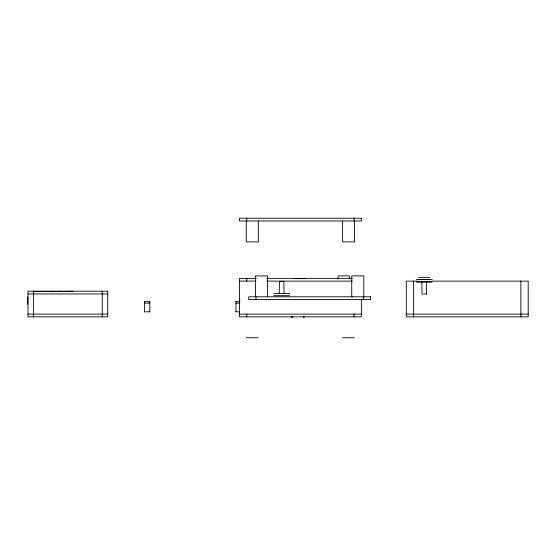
<?xml version="1.0" encoding="UTF-8"?>
<svg xmlns="http://www.w3.org/2000/svg" width="556" height="556" viewBox="0 0 556 556"><rect width="100%" height="100%" fill="white"/><g stroke="black" fill="none" stroke-linecap="round" stroke-linejoin="round"><path stroke-width="0.83" d="M255.496 296.8L255.51 275.901L267.568 275.901L267.568 296.8M279.23 293.512L279.453 281.405L283.838 281.405L284.067 293.512M426.431 294.055L426.654 281.941M337.846 278.994L338.284 275.901L349.286 275.901L349.724 278.994M363.367 296.8L363.805 296.8L363.812 275.901L351.739 275.901L351.739 296.8L352.177 296.8M418.731 277.368L429.732 277.368M256.295 278.368L239.462 278.368L239.462 316.864L361.372 316.864L361.372 299.35M266.908 278.368L352.407 278.368M293.624 278.466L304.987 278.466M293.804 278.653L304.806 278.653M416.249 279.397L432.22 279.397M418.731 279.515L429.732 279.515M239.462 281.114L256.01 281.114M266.908 281.114L352.365 281.114M416.972 281.114L406.29 281.114L406.29 316.864L528.2 316.864L528.2 281.114L432.054 281.114M416.972 281.822L431.491 281.822M416.249 281.941L432.22 281.941M41.512 291.566L34.243 291.566L34.243 291.198M45.529 291.566L51.632 291.566L51.632 291.198L51.597 291.566M66.88 291.566L72.975 291.566L72.975 291.198M273.663 293.512L289.634 293.512M27.981 293.95L107.732 293.95M426.424 294.055L422.039 294.055L421.816 281.941M273.663 295.688L289.634 295.688M239.462 299.267L239.977 299.267M144.477 301.713L149.821 301.713M235.946 301.713L239.768 301.713M239.462 302.012L239.977 302.012M144.477 303.138L149.821 303.138M235.946 303.138L239.768 303.138M144.477 311.798L149.821 311.798M235.946 311.798L239.768 311.798M27.981 314.112L107.732 314.112M239.462 314.112L361.372 314.112M406.29 314.112L528.2 314.112M246.259 337.763L258.338 337.763M342.503 337.763L354.582 337.763M351.885 296.8L352.247 296.8M520.868 281.114L520.868 316.864M413.622 281.114L413.622 316.864M363.276 296.8L363.276 299.552M354.582 220.989L354.582 241.888L342.503 241.888L342.503 220.989M354.04 218.237L354.04 220.989M354.04 314.112L354.04 316.864M303.993 316.433L303.993 317.608L303.444 317.608L303.444 316.433M292.442 316.433L292.442 317.608L291.893 317.608L291.893 316.433M258.331 220.989L258.331 241.888L246.259 241.888L246.259 220.989M256.031 296.8L256.031 299.552M246.794 218.237L246.794 220.989M246.794 278.368L246.794 281.114M246.794 314.112L246.794 316.864M235.946 301.574L235.946 311.944M149.821 301.574L149.821 311.944M144.477 301.574L144.477 311.944M102.228 291.198L102.228 316.864M72.614 291.198L72.614 291.566M72.558 291.198L72.558 291.566M71.8 291.198L71.8 291.566M71.571 291.198L71.571 291.566M71.481 291.198L71.481 291.566M69.646 291.198L69.646 291.566M69.472 291.198L69.472 291.566M68.159 291.198L68.159 291.566M67.054 291.198L67.054 291.566M65.518 291.198L65.518 291.566L60.124 291.566L60.124 291.198M64.392 291.198L64.392 291.566M61.25 291.198L61.25 291.566M61.139 291.198L61.139 291.566M58.401 291.198L58.401 291.566L53.008 291.566L53.008 291.198M57.275 291.198L57.275 291.566M54.134 291.198L54.134 291.566M54.022 291.198L54.022 291.566M50.436 291.198L50.45 291.566M46.683 291.198L46.746 291.566M44.181 291.198L44.181 291.566L43.055 291.566L43.055 291.198M41.262 291.198L41.262 291.566M40.102 291.198L40.102 291.566M37.947 291.198L37.947 291.566M37.662 291.198L37.662 291.566M35.389 291.198L35.389 291.566M33.485 291.198L33.485 316.864M27.8 296.987L27.8 304.32M361.372 218.237L239.462 218.237L239.462 220.989L361.372 220.989L361.372 218.237M107.732 291.198L27.981 291.198L27.981 316.864L107.732 316.864L107.732 291.198M370.609 296.8L248.699 296.8L248.699 299.552L370.609 299.552L370.609 296.8"/></g></svg>
